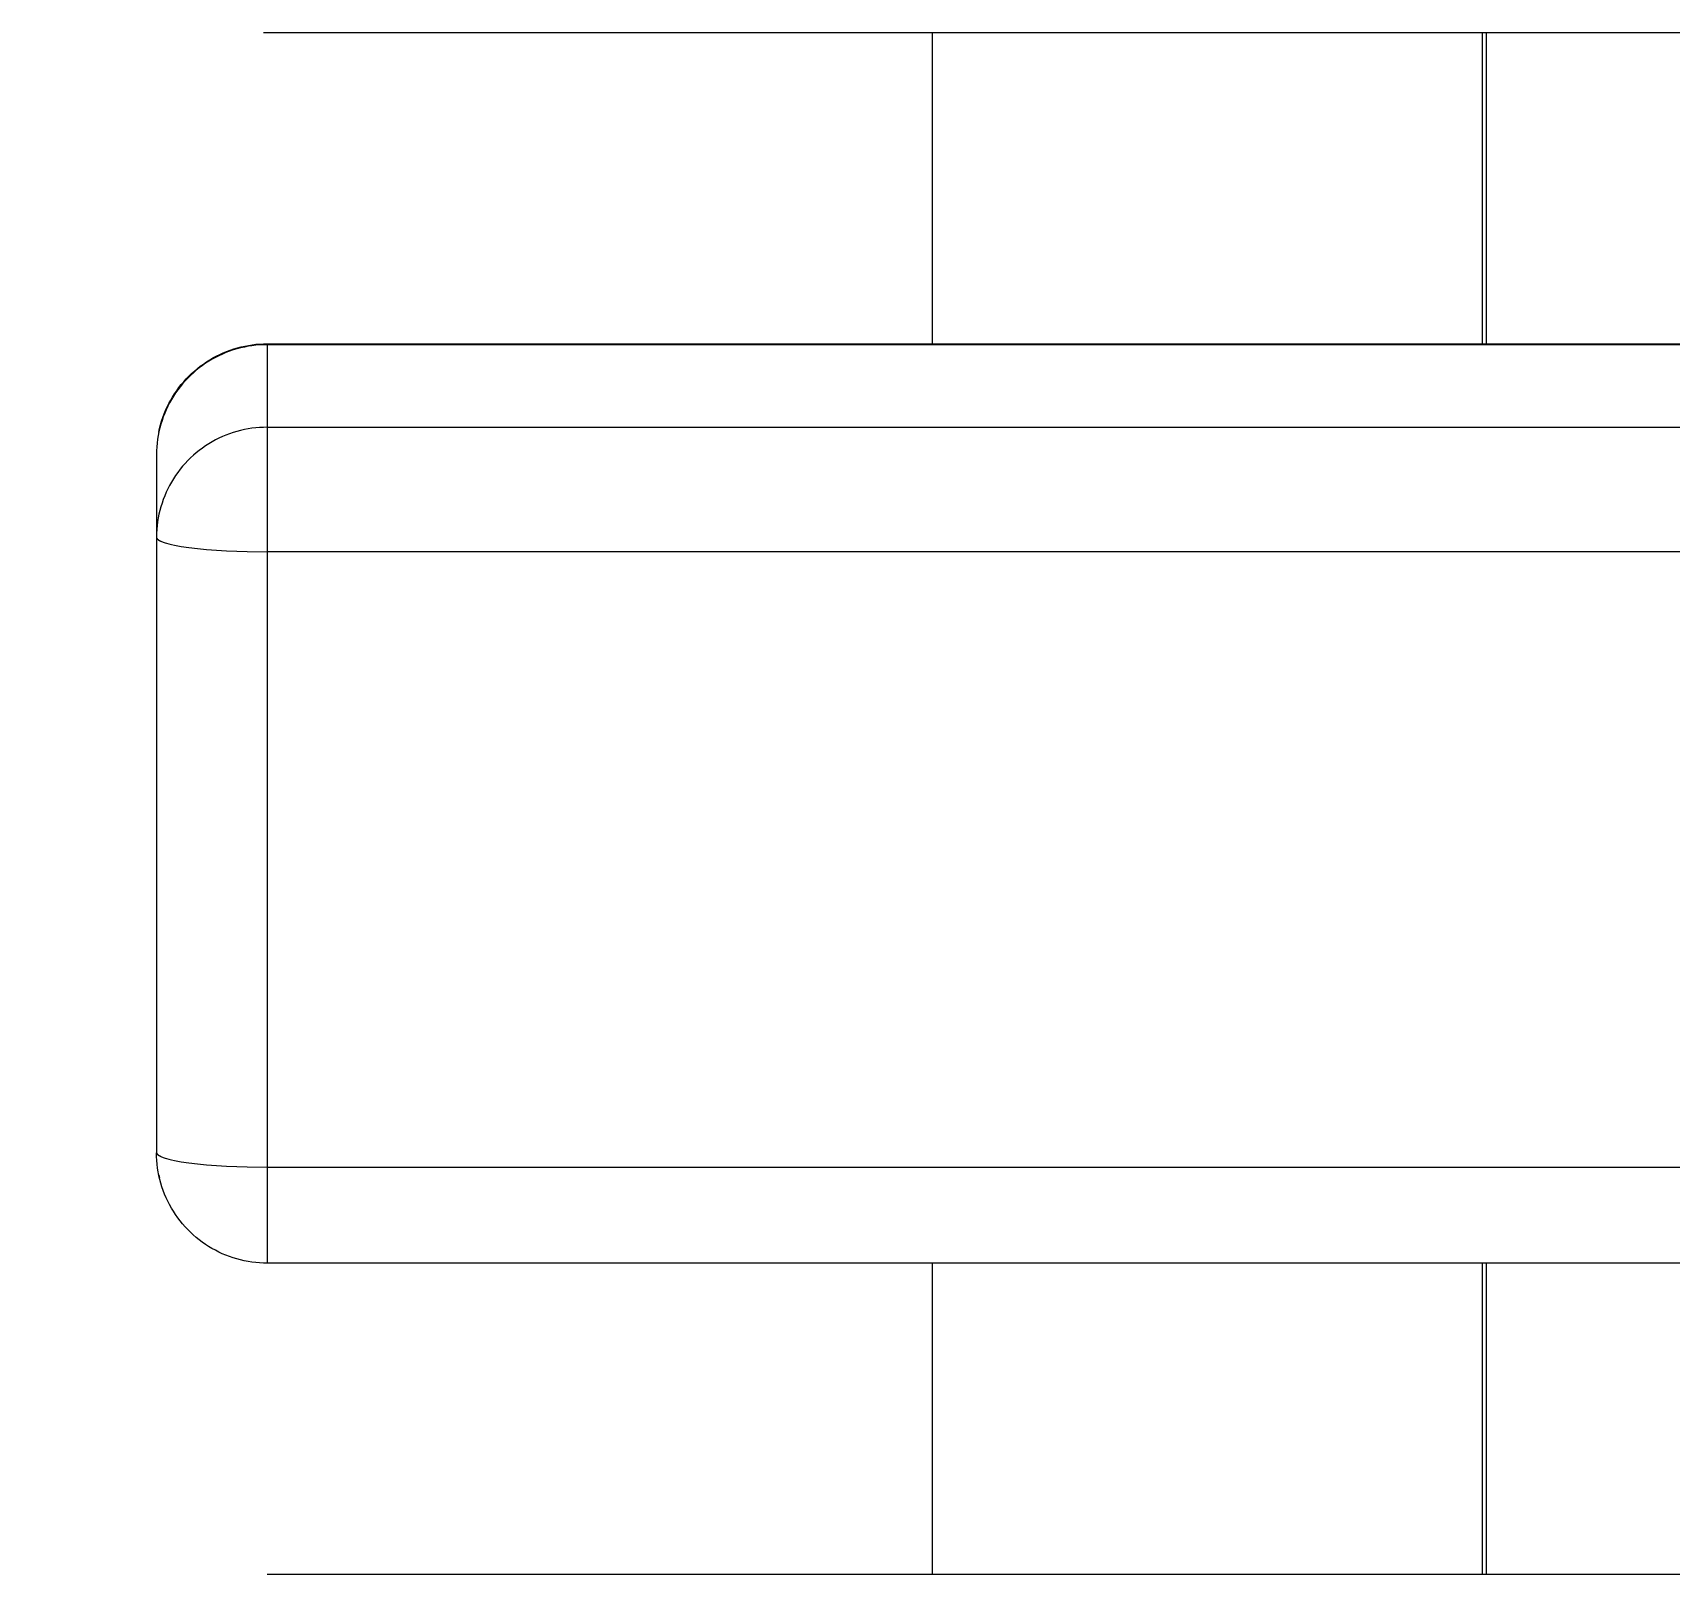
# Model space of a CAD drawing. Header units: inches. Extents: x -16 to 183, y -17 to 123.
# Drawn here: x -7.903 to -4.997, y 116.783 to 119.52 of the extents above; entities that cross this region are included whole.
import ezdxf

# ---------------------------------------------------------------- set-up
doc = ezdxf.new("R2010")
doc.units = ezdxf.units.IN
doc.layers.add('ZANO_R', color=7, linetype='Continuous', lineweight=0)
doc.layers.add('ZANO_W', color=1, linetype='Continuous', lineweight=0)
doc.styles.get("Standard").update_dxf_attribs({"font": 'arial.ttf'})
doc.dimstyles.new('amerykanie', dxfattribs={"dimtxt": 50, "dimasz": 50, "dimexe": 0.5, "dimexo": 0.5, "dimgap": 1, "dimtad": 1, "dimdec": 0, "dimzin": 0, "dimlunit": 5, "dimtxsty": 'Standard', "dimcen": 0.09, "dimclrd": 1, "dimclre": 1, "dimclrt": 1, "dimazin": 0, "dimtfac": 1, "dimtdec": 0, "dimtmove": 0, "dimatfit": 3, "dimfxl": 1, "dimtzin": 0, "dimarcsym": 1})

# ---------------------------------------------------------------- blocks, each defined once
blk = doc.blocks.new('*D362')
at = {"layer": 'ZANO_W', "color": 1, "lineweight": -2}
for p, q in [((-7.9507, 123.1335), (-12.7753, 123.1335)), ((-12.2753, 122.1335), (-12.2753, 106.0308)), ((-7.8329, 105.0308), (-12.7753, 105.0308))]:
    blk.add_line(p, q, dxfattribs=at)
at = {"layer": 'ZANO_W', "color": 1}
for points in [[(-12.1087, 122.1335), (-12.442, 122.1335), (-12.2753, 123.1335)], [(-12.442, 106.0308), (-12.1087, 106.0308), (-12.2753, 105.0308)]]:
    blk.add_solid(points, dxfattribs=at)
at = {"layer": 'ZANO_W', "color": 1, "insert": (-13.6155, 114.0822), "char_height": 1.625, "attachment_point": 5, "rotation": 90}
blk.add_mtext('18 1/8', dxfattribs=at)

msp = doc.modelspace()

# ---------------------------------------------------------------- linework, layer by layer
at = {"layer": 'ZANO_R'}
for p, q in [((-7.48676, 119.52023), (-7.49361, 119.52035)), ((62.98564, 119.52023), (-7.48676, 119.52023)), ((-6.30565, 118.96796), (-6.30565, 119.52023)), ((-5.32928, 119.52023), (-5.32928, 118.96796)), ((-5.3214, 118.96796), (-5.3214, 119.52023)), ((-7.53987, 118.96066), (-7.53336, 118.96236)), ((-7.52752, 118.96211), (-7.53419, 118.9606)), ((-7.53336, 118.96236), (-7.52681, 118.96384)), ((-7.5208, 118.96338), (-7.52752, 118.96211)), ((-7.52681, 118.96384), (-7.5202, 118.96509)), ((-7.51404, 118.96442), (-7.5208, 118.96338)), ((-7.5202, 118.96509), (-7.51356, 118.96612)), ((-7.50725, 118.96522), (-7.51404, 118.96442)), ((-7.51356, 118.96612), (-7.50689, 118.96692)), ((-7.50043, 118.96579), (-7.50725, 118.96522)), ((-7.50689, 118.96692), (-7.50019, 118.9675)), ((-7.4936, 118.96612), (-7.50043, 118.96579)), ((-7.50019, 118.9675), (-7.49348, 118.96784)), ((-7.48676, 118.96621), (-7.4936, 118.96612)), ((-7.49348, 118.96784), (-7.48676, 118.96796)), ((-7.48676, 118.96796), (62.98564, 118.96796)), ((-7.48676, 118.96771), (-7.48676, 118.96789)), ((-7.48676, 118.96771), (-7.48676, 118.96621)), ((-7.48676, 118.96621), (-7.48676, 118.81961)), ((62.98564, 118.96621), (-7.48676, 118.96621)), ((-7.59649, 118.93319), (-7.60211, 118.92929)), ((-7.60028, 118.93193), (-7.59472, 118.93571)), ((-7.59074, 118.93689), (-7.59649, 118.93319)), ((-7.59472, 118.93571), (-7.58904, 118.9393)), ((-7.58486, 118.94039), (-7.59074, 118.93689)), ((-7.58904, 118.9393), (-7.58323, 118.94269)), ((-7.57886, 118.94368), (-7.58486, 118.94039)), ((-7.58323, 118.94269), (-7.57732, 118.94589)), ((-7.57275, 118.94675), (-7.57886, 118.94368)), ((-7.57732, 118.94589), (-7.5713, 118.94888)), ((-7.56654, 118.94962), (-7.57275, 118.94675)), ((-7.5713, 118.94888), (-7.56518, 118.95166)), ((-7.56023, 118.95226), (-7.56654, 118.94962)), ((-7.56518, 118.95166), (-7.55897, 118.95423)), ((-7.55384, 118.95469), (-7.56023, 118.95226)), ((-7.55897, 118.95423), (-7.55268, 118.95659)), ((-7.54736, 118.95688), (-7.55384, 118.95469)), ((-7.55268, 118.95659), (-7.54631, 118.95873)), ((-7.54081, 118.95886), (-7.54736, 118.95688)), ((-7.54631, 118.95873), (-7.53987, 118.96066)), ((-7.53419, 118.9606), (-7.54081, 118.95886)), ((-7.63512, 118.90048), (-7.63062, 118.90547)), ((-7.628, 118.90699), (-7.63268, 118.90201)), ((-7.63062, 118.90547), (-7.62595, 118.9103)), ((-7.62314, 118.91181), (-7.628, 118.90699)), ((-7.62595, 118.9103), (-7.62112, 118.91497)), ((-7.61811, 118.91645), (-7.62314, 118.91181)), ((-7.62112, 118.91497), (-7.61613, 118.91947)), ((-7.61293, 118.92092), (-7.61811, 118.91645)), ((-7.61613, 118.91947), (-7.61099, 118.9238)), ((-7.6076, 118.9252), (-7.61293, 118.92092)), ((-7.61099, 118.9238), (-7.6057, 118.92796)), ((-7.60211, 118.92929), (-7.6076, 118.9252)), ((-7.6057, 118.92796), (-7.60028, 118.93193)), ((-7.65336, 118.87482), (-7.65691, 118.86897)), ((-7.65495, 118.87339), (-7.65136, 118.87907)), ((-7.64961, 118.88054), (-7.65336, 118.87482)), ((-7.65136, 118.87907), (-7.64758, 118.88463)), ((-7.64566, 118.88613), (-7.64961, 118.88054)), ((-7.64758, 118.88463), (-7.64361, 118.89005)), ((-7.64152, 118.89157), (-7.64566, 118.88613)), ((-7.64361, 118.89005), (-7.63946, 118.89534)), ((-7.63719, 118.89687), (-7.64152, 118.89157)), ((-7.63946, 118.89534), (-7.63512, 118.90048)), ((-7.63268, 118.90201), (-7.63719, 118.89687)), ((-7.66988, 118.84332), (-7.66731, 118.84953)), ((-7.66631, 118.85074), (-7.66901, 118.84445)), ((-7.66731, 118.84953), (-7.66453, 118.85565)), ((-7.66339, 118.85693), (-7.66631, 118.85074)), ((-7.66453, 118.85565), (-7.66154, 118.86167)), ((-7.66026, 118.86301), (-7.66339, 118.85693)), ((-7.66154, 118.86167), (-7.65834, 118.86758)), ((-7.65691, 118.86897), (-7.66026, 118.86301)), ((-7.65834, 118.86758), (-7.65495, 118.87339)), ((-7.67949, 118.81116), (-7.67801, 118.81771)), ((-7.67757, 118.81849), (-7.67914, 118.81183)), ((-7.67801, 118.81771), (-7.67631, 118.82422)), ((-7.67577, 118.82509), (-7.67757, 118.81849)), ((-7.67631, 118.82422), (-7.67438, 118.83066)), ((-7.67374, 118.83162), (-7.67577, 118.82509)), ((-7.67438, 118.83066), (-7.67224, 118.83703)), ((-7.67149, 118.83808), (-7.67374, 118.83162)), ((-7.67224, 118.83703), (-7.66988, 118.84332)), ((-7.66901, 118.84445), (-7.67149, 118.83808)), ((-7.5208, 118.81679), (-7.52752, 118.81551)), ((-7.51404, 118.81783), (-7.5208, 118.81679)), ((-7.50725, 118.81863), (-7.51404, 118.81783)), ((-7.50043, 118.8192), (-7.50725, 118.81863)), ((-7.4936, 118.81952), (-7.50043, 118.8192)), ((-7.48676, 118.81961), (-7.4936, 118.81952)), ((-7.48676, 118.81961), (-7.48676, 118.59833)), ((-7.48676, 118.81961), (62.98564, 118.81961)), ((-7.68244, 118.79159), (-7.68307, 118.78477)), ((-7.68158, 118.79837), (-7.68244, 118.79159)), ((-7.68048, 118.80512), (-7.68158, 118.79837)), ((-7.67914, 118.81183), (-7.68048, 118.80512)), ((-7.59074, 118.7903), (-7.59649, 118.7866)), ((-7.58486, 118.79379), (-7.59074, 118.7903)), ((-7.57886, 118.79708), (-7.58486, 118.79379)), ((-7.57275, 118.80016), (-7.57886, 118.79708)), ((-7.56654, 118.80302), (-7.57275, 118.80016)), ((-7.56023, 118.80567), (-7.56654, 118.80302)), ((-7.55384, 118.80809), (-7.56023, 118.80567)), ((-7.54736, 118.81029), (-7.55384, 118.80809)), ((-7.54081, 118.81226), (-7.54736, 118.81029)), ((-7.53419, 118.814), (-7.54081, 118.81226)), ((-7.52752, 118.81551), (-7.53419, 118.814)), ((-7.68346, 118.77794), (-7.68361, 118.7711)), ((-7.68361, 118.7711), (-7.68361, 118.62884)), ((-7.68307, 118.78477), (-7.68346, 118.77794)), ((-7.628, 118.7604), (-7.63268, 118.75542)), ((-7.62314, 118.76522), (-7.628, 118.7604)), ((-7.61811, 118.76986), (-7.62314, 118.76522)), ((-7.61293, 118.77432), (-7.61811, 118.76986)), ((-7.6076, 118.7786), (-7.61293, 118.77432)), ((-7.60211, 118.7827), (-7.6076, 118.7786)), ((-7.59649, 118.7866), (-7.60211, 118.7827)), ((-7.64961, 118.73395), (-7.65336, 118.72823)), ((-7.64566, 118.73953), (-7.64961, 118.73395)), ((-7.64152, 118.74498), (-7.64566, 118.73953)), ((-7.63719, 118.75028), (-7.64152, 118.74498)), ((-7.63268, 118.75542), (-7.63719, 118.75028)), ((-7.66631, 118.70415), (-7.66901, 118.69786)), ((-7.66339, 118.71033), (-7.66631, 118.70415)), ((-7.66026, 118.71641), (-7.66339, 118.71033)), ((-7.65691, 118.72238), (-7.66026, 118.71641)), ((-7.65336, 118.72823), (-7.65691, 118.72238)), ((-7.67757, 118.6719), (-7.67914, 118.66524)), ((-7.67577, 118.67849), (-7.67757, 118.6719)), ((-7.67374, 118.68503), (-7.67577, 118.67849)), ((-7.67149, 118.69149), (-7.67374, 118.68503)), ((-7.66901, 118.69786), (-7.67149, 118.69149)), ((-7.68244, 118.64499), (-7.68307, 118.63818)), ((-7.68158, 118.65178), (-7.68244, 118.64499)), ((-7.68048, 118.65853), (-7.68158, 118.65178)), ((-7.67914, 118.66524), (-7.68048, 118.65853)), ((-7.68346, 118.63135), (-7.68361, 118.62451)), ((-7.68361, 118.62451), (-7.6836, 118.62437)), ((-7.68361, 118.62393), (-7.68361, 117.53194)), ((-7.6836, 118.62437), (-7.68359, 118.62422)), ((-7.68359, 118.62422), (-7.68358, 118.62408)), ((-7.68358, 118.62408), (-7.68356, 118.62393)), ((-7.68356, 118.62393), (-7.68353, 118.62378)), ((-7.68353, 118.62378), (-7.6835, 118.62364)), ((-7.6835, 118.62364), (-7.68346, 118.62349)), ((-7.68307, 118.63818), (-7.68346, 118.63135)), ((-7.68346, 118.62349), (-7.68341, 118.62334)), ((-7.68341, 118.62334), (-7.68336, 118.6232)), ((-7.68336, 118.6232), (-7.6833, 118.62305)), ((-7.6833, 118.62305), (-7.68323, 118.6229)), ((-7.68323, 118.6229), (-7.68316, 118.62275)), ((-7.68316, 118.62275), (-7.68308, 118.62261)), ((-7.68308, 118.62261), (-7.683, 118.62246)), ((-7.683, 118.62246), (-7.68291, 118.62231)), ((-7.68291, 118.62231), (-7.68281, 118.62216)), ((-7.68281, 118.62216), (-7.68271, 118.62201)), ((-7.68271, 118.62201), (-7.68259, 118.62186)), ((-7.68259, 118.62186), (-7.68248, 118.62171)), ((-7.68248, 118.62171), (-7.68235, 118.62156)), ((-7.68235, 118.62156), (-7.68222, 118.62141)), ((-7.68222, 118.62141), (-7.68208, 118.62126)), ((-7.68208, 118.62126), (-7.68194, 118.62111)), ((-7.68194, 118.62111), (-7.68179, 118.62096)), ((-7.68179, 118.62096), (-7.68163, 118.62081)), ((-7.68163, 118.62081), (-7.68146, 118.62066)), ((-7.68146, 118.62066), (-7.68129, 118.62051)), ((-7.68129, 118.62051), (-7.68111, 118.62035)), ((-7.68111, 118.62035), (-7.68092, 118.6202)), ((-7.68092, 118.6202), (-7.68073, 118.62005)), ((-7.68073, 118.62005), (-7.68032, 118.61975)), ((-7.68032, 118.61975), (-7.67988, 118.61944)), ((-7.67988, 118.61944), (-7.67942, 118.61914)), ((-7.67942, 118.61914), (-7.67892, 118.61883)), ((-7.67892, 118.61883), (-7.6784, 118.61853)), ((-7.6784, 118.61853), (-7.67785, 118.61822)), ((-7.67785, 118.61822), (-7.67726, 118.61792)), ((-7.67726, 118.61792), (-7.67665, 118.61761)), ((-7.67665, 118.61761), (-7.67601, 118.61731)), ((-7.67601, 118.61731), (-7.67463, 118.6167)), ((-7.67463, 118.6167), (-7.67314, 118.61609)), ((-7.67314, 118.61609), (-7.67152, 118.61548)), ((-7.67152, 118.61548), (-7.66979, 118.61488)), ((-7.66979, 118.61488), (-7.66793, 118.61427)), ((-7.66793, 118.61427), (-7.66594, 118.61367)), ((-7.66594, 118.61367), (-7.66162, 118.61249)), ((-7.66162, 118.61249), (-7.6568, 118.61132)), ((-7.6568, 118.61132), (-7.65152, 118.61019)), ((-7.65152, 118.61019), (-7.64577, 118.60908)), ((-7.64577, 118.60908), (-7.63958, 118.60801)), ((-7.63958, 118.60801), (-7.62595, 118.606)), ((-7.62595, 118.606), (-7.61083, 118.60419)), ((-7.61083, 118.60419), (-7.59448, 118.6026)), ((-7.59448, 118.6026), (-7.55922, 118.60017)), ((-7.55922, 118.60017), (-7.52258, 118.59877)), ((-7.52258, 118.59877), (-7.48676, 118.59833)), ((-7.48676, 118.59833), (-7.48676, 117.50576)), ((62.98564, 118.59833), (-7.48676, 118.59833)), ((-7.68361, 117.53194), (-7.6836, 117.5318)), ((-7.68347, 117.5245), (-7.68361, 117.53136)), ((-7.6836, 117.5318), (-7.68359, 117.53165)), ((-7.68359, 117.53165), (-7.68358, 117.5315)), ((-7.68358, 117.5315), (-7.68356, 117.53136)), ((-7.68356, 117.53136), (-7.68353, 117.53121)), ((-7.68353, 117.53121), (-7.6835, 117.53107)), ((-7.6835, 117.53107), (-7.68346, 117.53092)), ((-7.68309, 117.51765), (-7.68347, 117.5245)), ((-7.68346, 117.53092), (-7.68341, 117.53077)), ((-7.68341, 117.53077), (-7.68336, 117.53063)), ((-7.68336, 117.53063), (-7.6833, 117.53048)), ((-7.6833, 117.53048), (-7.68323, 117.53033)), ((-7.68323, 117.53033), (-7.68316, 117.53018)), ((-7.68316, 117.53018), (-7.68308, 117.53003)), ((-7.68247, 117.51082), (-7.68309, 117.51765)), ((-7.68308, 117.53003), (-7.683, 117.52989)), ((-7.683, 117.52989), (-7.68291, 117.52974)), ((-7.68291, 117.52974), (-7.68281, 117.52959)), ((-7.68281, 117.52959), (-7.68271, 117.52944)), ((-7.68271, 117.52944), (-7.68259, 117.52929)), ((-7.68259, 117.52929), (-7.68248, 117.52914)), ((-7.68248, 117.52914), (-7.68235, 117.52899)), ((-7.68162, 117.50402), (-7.68247, 117.51082)), ((-7.68235, 117.52899), (-7.68222, 117.52884)), ((-7.68222, 117.52884), (-7.68208, 117.52869)), ((-7.68208, 117.52869), (-7.68194, 117.52854)), ((-7.68194, 117.52854), (-7.68179, 117.52839)), ((-7.68179, 117.52839), (-7.68163, 117.52824)), ((-7.68163, 117.52824), (-7.68146, 117.52809)), ((-7.68146, 117.52809), (-7.68129, 117.52793)), ((-7.68129, 117.52793), (-7.68111, 117.52778)), ((-7.68111, 117.52778), (-7.68092, 117.52763)), ((-7.68092, 117.52763), (-7.68073, 117.52748)), ((-7.68073, 117.52748), (-7.68032, 117.52718)), ((-7.68032, 117.52718), (-7.67988, 117.52687)), ((-7.67988, 117.52687), (-7.67942, 117.52657)), ((-7.67942, 117.52657), (-7.67892, 117.52626)), ((-7.67892, 117.52626), (-7.6784, 117.52596)), ((-7.6784, 117.52596), (-7.67785, 117.52565)), ((-7.67785, 117.52565), (-7.67726, 117.52535)), ((-7.67726, 117.52535), (-7.67665, 117.52504)), ((-7.67665, 117.52504), (-7.67601, 117.52474)), ((-7.67601, 117.52474), (-7.67463, 117.52413)), ((-7.67463, 117.52413), (-7.67314, 117.52352)), ((-7.67314, 117.52352), (-7.67152, 117.52291)), ((-7.67152, 117.52291), (-7.66979, 117.5223)), ((-7.66979, 117.5223), (-7.66793, 117.5217)), ((-7.66793, 117.5217), (-7.66594, 117.5211)), ((-7.66594, 117.5211), (-7.66162, 117.51992)), ((-7.66162, 117.51992), (-7.6568, 117.51875)), ((-7.6568, 117.51875), (-7.65152, 117.51762)), ((-7.65152, 117.51762), (-7.64577, 117.51651)), ((-7.64577, 117.51651), (-7.63958, 117.51544)), ((-7.63958, 117.51544), (-7.62595, 117.51343)), ((-7.62595, 117.51343), (-7.61083, 117.51162)), ((-7.61083, 117.51162), (-7.59448, 117.51003)), ((-7.59448, 117.51003), (-7.55922, 117.5076)), ((-7.68053, 117.49725), (-7.68162, 117.50402)), ((-7.6792, 117.49052), (-7.68053, 117.49725)), ((-7.67942, 117.4919), (-7.6784, 117.48736)), ((-7.67764, 117.48384), (-7.6792, 117.49052)), ((-7.67585, 117.47722), (-7.67764, 117.48384)), ((-7.55922, 117.5076), (-7.52258, 117.5062)), ((-7.52258, 117.5062), (-7.48676, 117.50576)), ((-7.48676, 117.50576), (-7.48676, 117.33516)), ((-7.48676, 117.50576), (62.98564, 117.50576)), ((-7.67383, 117.47067), (-7.67585, 117.47722)), ((-7.67158, 117.46419), (-7.67383, 117.47067)), ((-7.66911, 117.45779), (-7.67158, 117.46419)), ((-7.66641, 117.45148), (-7.66911, 117.45779)), ((-7.6635, 117.44528), (-7.66641, 117.45148)), ((-7.66038, 117.43917), (-7.6635, 117.44528)), ((-7.65704, 117.43318), (-7.66038, 117.43917)), ((-7.6535, 117.42731), (-7.65704, 117.43318)), ((-7.64975, 117.42156), (-7.6535, 117.42731)), ((-7.64581, 117.41595), (-7.64975, 117.42156)), ((-7.64167, 117.41048), (-7.64581, 117.41595)), ((-7.63734, 117.40516), (-7.64167, 117.41048)), ((-7.63284, 117.39999), (-7.63734, 117.40516)), ((-7.62815, 117.39498), (-7.63284, 117.39999)), ((-7.6233, 117.39014), (-7.62815, 117.39498)), ((-7.61827, 117.38547), (-7.6233, 117.39014)), ((-7.61309, 117.38098), (-7.61827, 117.38547)), ((-7.60776, 117.37667), (-7.61309, 117.38098)), ((-7.60227, 117.37255), (-7.60776, 117.37667)), ((-7.59665, 117.36862), (-7.60227, 117.37255)), ((-7.5909, 117.36489), (-7.59665, 117.36862)), ((-7.58501, 117.36137), (-7.5909, 117.36489)), ((-7.57901, 117.35805), (-7.58501, 117.36137)), ((-7.5729, 117.35494), (-7.57901, 117.35805)), ((-7.56668, 117.35205), (-7.5729, 117.35494)), ((-7.56037, 117.34937), (-7.56668, 117.35205)), ((-7.55396, 117.34692), (-7.56037, 117.34937)), ((-7.54748, 117.34469), (-7.55396, 117.34692)), ((-7.54092, 117.34269), (-7.54748, 117.34469)), ((-7.53429, 117.34092), (-7.54092, 117.34269)), ((-7.52761, 117.33938), (-7.53429, 117.34092)), ((-7.52088, 117.33807), (-7.52761, 117.33938)), ((-7.5141, 117.337), (-7.52088, 117.33807)), ((-7.50729, 117.33616), (-7.5141, 117.337)), ((-7.50046, 117.33557), (-7.50729, 117.33616)), ((-7.49361, 117.33521), (-7.50046, 117.33557)), ((-7.48676, 117.33509), (-7.49361, 117.33521)), ((62.98564, 117.33509), (-7.48676, 117.33509)), ((-6.30565, 116.78281), (-6.30565, 117.33509)), ((-5.32928, 117.33509), (-5.32928, 116.78281)), ((-5.3214, 116.78281), (-5.3214, 117.33509)), ((-7.48676, 116.78281), (62.98564, 116.78281))]:
    msp.add_line(p, q, dxfattribs=at)

# ---------------------------------------------------------------- dimensions: what is measured, and where the dimension line sits
at = {"layer": 'ZANO_W'}
dim = msp.add_linear_dim(base=(-12.27533, 105.03078), p1=(-7.45066, 123.13354), p2=(-7.33286, 105.03078), angle=90, dimstyle='amerykanie', override={"dimtxt": 1.625, "dimasz": 1, "dimgap": 0.5, "dimdec": 4, "dimaunit": 1, "dimadec": 1, "dimtdec": 4, "dimtmove": 1, "dimfrac": 2}, dxfattribs=at)
dim.commit()
dim.dimension.update_dxf_attribs({"geometry": '*D362', "text_midpoint": (-13.61554, 114.08216)})

doc.saveas('drawing.dxf')
